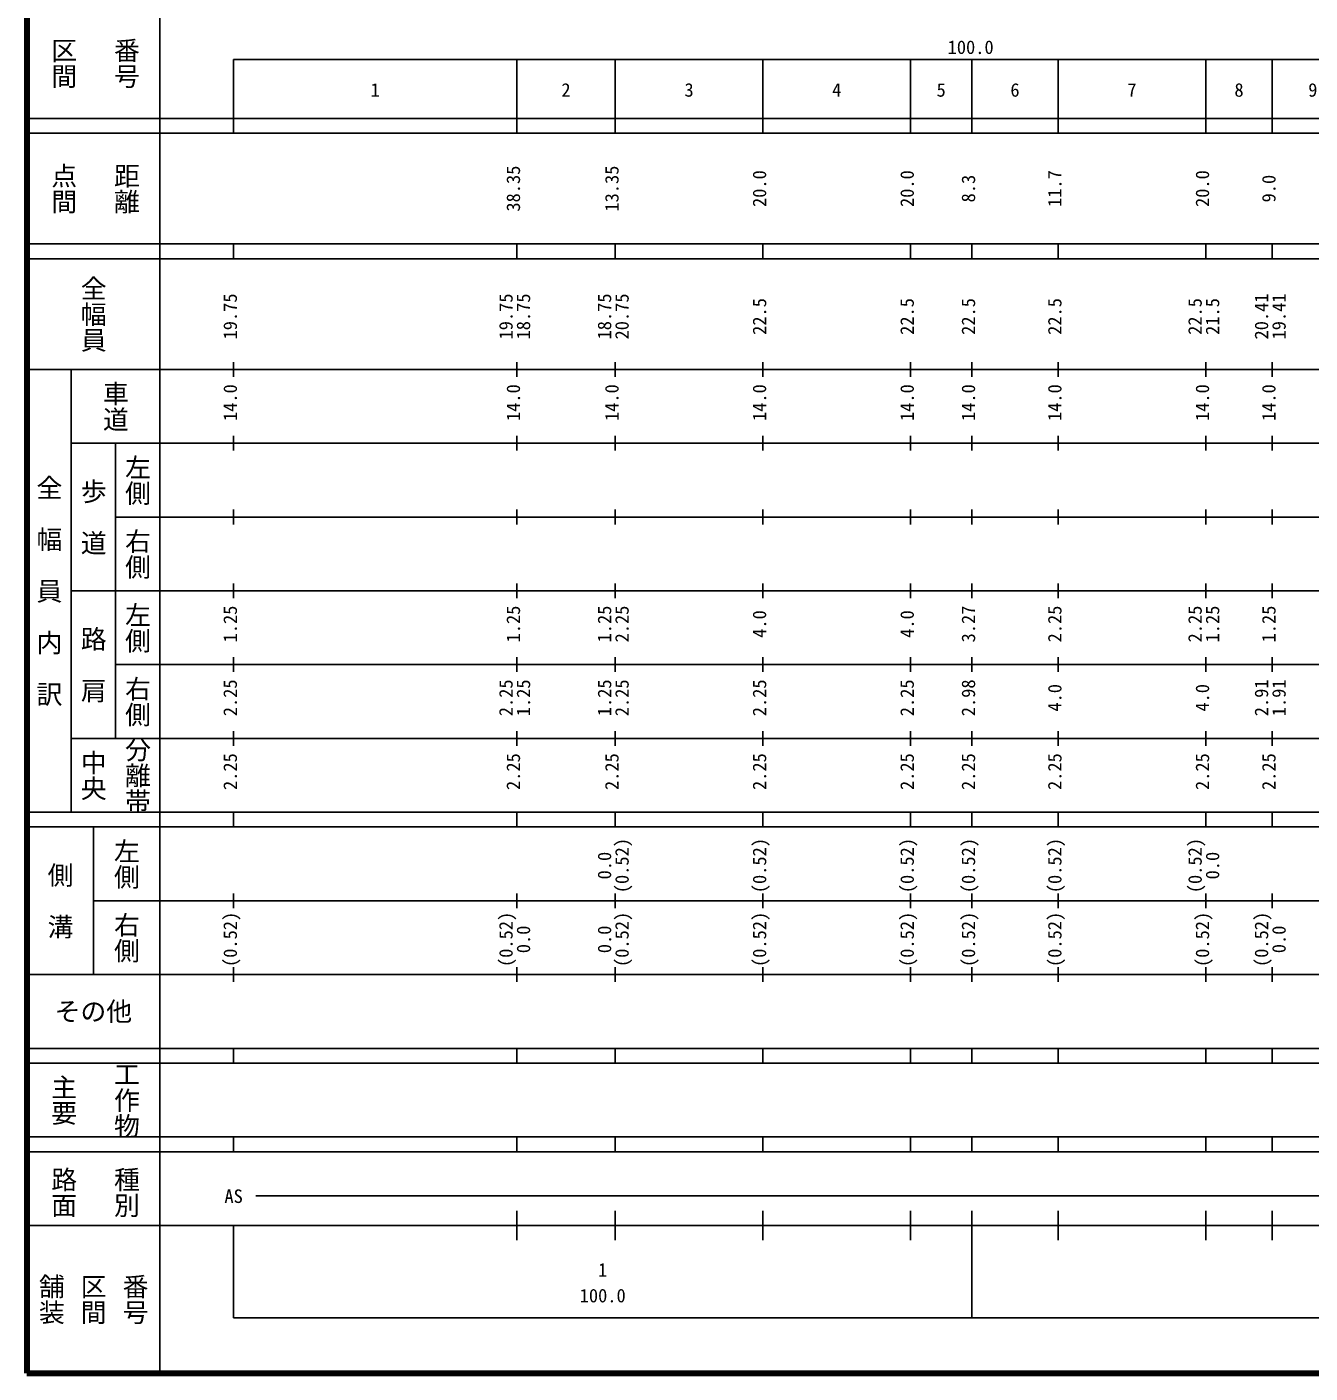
# Model space of a CAD drawing. Units: millimetres on the paper, enlarged 1000 times. Extents: x 40000 to 680000, y 20000 to 380000.
# Drawn here: x 40000 to 213826, y 20000 to 202409 of the extents above; entities that cross this region are included whole.
import ezdxf
from ezdxf.enums import TextEntityAlignment as Align

# ---------------------------------------------------------------- set-up
doc = ezdxf.new("R2010")
doc.units = ezdxf.units.MM
doc.header["$LTSCALE"] = 1000
doc.layers.add('M-TTL', color=2, linetype='Continuous', lineweight=140)
doc.layers.add('M-TTL-BAND', color=7, linetype='Continuous', lineweight=25)
doc.styles.add('@ＭＳ ゴシック', font='')
doc.styles.add('ＭＳ ゴシック', font='')
doc.styles.get('@ＭＳ ゴシック').set_extended_font_data('@MS Gothic')
doc.styles.get('ＭＳ ゴシック').set_extended_font_data('MS Gothic')

msp = doc.modelspace()

# ---------------------------------------------------------------- linework, layer by layer
at = {"layer": 'M-TTL'}
for p, q in [((40000, 380000), (40000, 20000)), ((40000, 20000), (680000, 20000))]:
    msp.add_line(p, q, dxfattribs=at)
at = {"layer": 'M-TTL-BAND'}
for p, q in [((58000, 370000), (58000, 20000)), ((68000, 198000), (579000, 198000)), ((68000, 198000), (68000, 188000)), ((106350, 188000), (106350, 198000)), ((119700, 188000), (119700, 198000)), ((139700, 188000), (139700, 198000)), ((159700, 188000), (159700, 198000)), ((168000, 188000), (168000, 198000)), ((179700, 188000), (179700, 198000)), ((199700, 188000), (199700, 198000)), ((208700, 188000), (208700, 198000)), ((40000, 190000), (579000, 190000)), ((40000, 188000), (579000, 188000)), ((40000, 173000), (579000, 173000)), ((68000, 171000), (68000, 173000)), ((106350, 171000), (106350, 173000)), ((119700, 171000), (119700, 173000)), ((139700, 171000), (139700, 173000)), ((159700, 171000), (159700, 173000)), ((168000, 171000), (168000, 173000)), ((179700, 171000), (179700, 173000)), ((199700, 171000), (199700, 173000)), ((208700, 171000), (208700, 173000)), ((40000, 171000), (579000, 171000)), ((68000, 155000), (68000, 157000)), ((106350, 155000), (106350, 157000)), ((119700, 155000), (119700, 157000)), ((139700, 155000), (139700, 157000)), ((159700, 155000), (159700, 157000)), ((168000, 155000), (168000, 157000)), ((179700, 155000), (179700, 157000)), ((199700, 155000), (199700, 157000)), ((208700, 155000), (208700, 157000)), ((40000, 156000), (579000, 156000)), ((46000, 96000), (46000, 156000)), ((46000, 146000), (579000, 146000)), ((52000, 146000), (52000, 106000)), ((68000, 145000), (68000, 147000)), ((106350, 145000), (106350, 147000)), ((119700, 145000), (119700, 147000)), ((139700, 145000), (139700, 147000)), ((159700, 145000), (159700, 147000)), ((168000, 145000), (168000, 147000)), ((179700, 145000), (179700, 147000)), ((199700, 145000), (199700, 147000)), ((208700, 145000), (208700, 147000)), ((68000, 135000), (68000, 137000)), ((106350, 135000), (106350, 137000)), ((119700, 135000), (119700, 137000)), ((139700, 135000), (139700, 137000)), ((159700, 135000), (159700, 137000)), ((168000, 135000), (168000, 137000)), ((179700, 135000), (179700, 137000)), ((199700, 135000), (199700, 137000)), ((208700, 135000), (208700, 137000)), ((52000, 136000), (579000, 136000)), ((46000, 126000), (579000, 126000)), ((68000, 125000), (68000, 127000)), ((106350, 125000), (106350, 127000)), ((119700, 125000), (119700, 127000)), ((139700, 125000), (139700, 127000)), ((159700, 125000), (159700, 127000)), ((168000, 125000), (168000, 127000)), ((179700, 125000), (179700, 127000)), ((199700, 125000), (199700, 127000)), ((208700, 125000), (208700, 127000)), ((68000, 115000), (68000, 117000)), ((106350, 115000), (106350, 117000)), ((119700, 115000), (119700, 117000)), ((139700, 115000), (139700, 117000)), ((159700, 115000), (159700, 117000)), ((168000, 115000), (168000, 117000)), ((179700, 115000), (179700, 117000)), ((199700, 115000), (199700, 117000)), ((208700, 115000), (208700, 117000)), ((52000, 116000), (579000, 116000)), ((46000, 106000), (579000, 106000)), ((68000, 105000), (68000, 107000)), ((106350, 105000), (106350, 107000)), ((119700, 105000), (119700, 107000)), ((139700, 105000), (139700, 107000)), ((159700, 105000), (159700, 107000)), ((168000, 105000), (168000, 107000)), ((179700, 105000), (179700, 107000)), ((199700, 105000), (199700, 107000)), ((208700, 105000), (208700, 107000)), ((40000, 96000), (579000, 96000)), ((68000, 94000), (68000, 96000)), ((106350, 94000), (106350, 96000)), ((119700, 94000), (119700, 96000)), ((139700, 94000), (139700, 96000)), ((159700, 94000), (159700, 96000)), ((168000, 94000), (168000, 96000)), ((179700, 94000), (179700, 96000)), ((199700, 94000), (199700, 96000)), ((208700, 94000), (208700, 96000)), ((40000, 94000), (579000, 94000)), ((49000, 94000), (49000, 74000)), ((49000, 84000), (579000, 84000)), ((68000, 83000), (68000, 85000)), ((106350, 83000), (106350, 85000)), ((119700, 83000), (119700, 85000)), ((139700, 83000), (139700, 85000)), ((159700, 83000), (159700, 85000)), ((168000, 83000), (168000, 85000)), ((179700, 83000), (179700, 85000)), ((199700, 83000), (199700, 85000)), ((208700, 83000), (208700, 85000)), ((68000, 73000), (68000, 75000)), ((106350, 73000), (106350, 75000)), ((119700, 73000), (119700, 75000)), ((139700, 73000), (139700, 75000)), ((159700, 73000), (159700, 75000)), ((168000, 73000), (168000, 75000)), ((179700, 73000), (179700, 75000)), ((199700, 73000), (199700, 75000)), ((208700, 73000), (208700, 75000)), ((40000, 74000), (579000, 74000)), ((40000, 64000), (579000, 64000)), ((68000, 62000), (68000, 64000)), ((106350, 62000), (106350, 64000)), ((119700, 62000), (119700, 64000)), ((139700, 62000), (139700, 64000)), ((159700, 62000), (159700, 64000)), ((168000, 62000), (168000, 64000)), ((179700, 62000), (179700, 64000)), ((199700, 62000), (199700, 64000)), ((208700, 62000), (208700, 64000)), ((40000, 62000), (579000, 62000)), ((40000, 52000), (579000, 52000)), ((68000, 50000), (68000, 52000)), ((106350, 50000), (106350, 52000)), ((119700, 50000), (119700, 52000)), ((139700, 50000), (139700, 52000)), ((159700, 50000), (159700, 52000)), ((168000, 50000), (168000, 52000)), ((179700, 50000), (179700, 52000)), ((199700, 50000), (199700, 52000)), ((208700, 50000), (208700, 52000)), ((40000, 50000), (579000, 50000)), ((71000, 44000), (565000, 44000)), ((106350, 38000), (106350, 42000)), ((119700, 38000), (119700, 42000)), ((139700, 38000), (139700, 42000)), ((159700, 38000), (159700, 42000)), ((168000, 27500), (168000, 42000)), ((179700, 38000), (179700, 42000)), ((199700, 38000), (199700, 42000)), ((208700, 38000), (208700, 42000)), ((40000, 40000), (579000, 40000)), ((68000, 40000), (68000, 27500)), ((68000, 27500), (579000, 27500))]:
    msp.add_line(p, q, dxfattribs=at)

# ---------------------------------------------------------------- texts
at = {"layer": 'M-TTL-BAND', "style": '@ＭＳ ゴシック'}
for s, p in [('番号', (53500, 197500)), ('区間', (45000, 197500)), ('点間', (45000, 180500)), ('距離', (53500, 180500)), ('全幅員', (49000, 163500)), ('車道', (52000, 151000)), ('左側', (55000, 141000)), ('全\u3000幅\u3000員\u3000内\u3000訳', (43000, 126000)), ('歩\u3000道', (49000, 136000)), ('右側', (55000, 131000)), ('左側', (55000, 121000)), ('路\u3000肩', (49000, 116000)), ('右側', (55000, 111000)), ('分離帯', (55000, 101000)), ('中央', (49000, 101000)), ('左側', (53500, 89000)), ('側\u3000溝', (44500, 84000)), ('右側', (53500, 79000)), ('主要', (45000, 57000)), ('工作物', (53500, 57000)), ('路面', (45000, 44500)), ('種別', (53500, 44500)), ('舗装', (43333, 30000)), ('区間', (49000, 30000)), ('番号', (54667, 30000))]:
    msp.add_text(s, height=2566, rotation=270, dxfattribs=at).set_placement(p, align=Align.MIDDLE_CENTER)
at = {"layer": 'M-TTL-BAND', "style": 'ＭＳ ゴシック'}
for s, p in [('100.0', (167844, 198195)), ('1', (87175, 192405)), ('2', (113025, 192405)), ('3', (129700, 192405)), ('4', (149700, 192405)), ('5', (163850, 192405)), ('6', (173850, 192405)), ('7', (189700, 192405)), ('8', (204200, 192405)), ('9', (214200, 192405)), ('AS', (68000, 42500)), ('1', (118000, 32523)), ('100.0', (118000, 29033))]:
    msp.add_text(s, height=1833, dxfattribs=at).set_placement(p, align=Align.BOTTOM_CENTER)
for s, p in [('38.35', (107350, 180500)), ('13.35', (120700, 180500)), ('20.0', (140700, 180500)), ('20.0', (160700, 180500)), ('11.7', (180700, 180500)), ('20.0', (200700, 180500)), ('8.3', (169000, 180500)), ('9.0', (209700, 180500)), ('19.75', (69000, 163174)), ('19.75', (106350, 163174)), ('18.75', (108720, 163174)), ('18.75', (119700, 163174)), ('20.75', (122070, 163174)), ('20.41', (208700, 163174)), ('19.41', (211070, 163174)), ('22.5', (140700, 163174)), ('22.5', (160700, 163174)), ('22.5', (169000, 163174)), ('22.5', (180700, 163174)), ('22.5', (199700, 163174)), ('21.5', (202070, 163174)), ('14.0', (69000, 151500)), ('14.0', (107350, 151500)), ('14.0', (120700, 151500)), ('14.0', (140700, 151500)), ('14.0', (160700, 151500)), ('14.0', (169000, 151500)), ('14.0', (180700, 151500)), ('14.0', (200700, 151500)), ('14.0', (209700, 151500)), ('1.25', (69000, 121500)), ('1.25', (107350, 121500)), ('1.25', (119700, 121500)), ('2.25', (122070, 121500)), ('4.0', (140700, 121500)), ('4.0', (160700, 121500)), ('3.27', (169000, 121500)), ('2.25', (180700, 121500)), ('2.25', (199700, 121500)), ('1.25', (202070, 121500)), ('1.25', (209700, 121500)), ('2.25', (69000, 111500)), ('2.25', (106350, 111500)), ('1.25', (108720, 111500)), ('1.25', (119700, 111500)), ('2.25', (122070, 111500)), ('2.25', (140700, 111500)), ('2.25', (160700, 111500)), ('2.98', (169000, 111500)), ('4.0', (180700, 111500)), ('4.0', (200700, 111500)), ('2.91', (208700, 111500)), ('1.91', (211070, 111500)), ('2.25', (69000, 101500)), ('2.25', (107350, 101500)), ('2.25', (120700, 101500)), ('2.25', (140700, 101500)), ('2.25', (160700, 101500)), ('2.25', (169000, 101500)), ('2.25', (180700, 101500)), ('2.25', (200700, 101500)), ('2.25', (209700, 101500)), ('(0.52)', (122070, 88764)), ('(0.52)', (140700, 88764)), ('(0.52)', (160700, 88764)), ('(0.52)', (169000, 88764)), ('(0.52)', (180700, 88764)), ('(0.52)', (199700, 88764)), ('0.0', (119700, 88764)), ('0.0', (202070, 88764)), ('(0.52)', (69000, 78764)), ('(0.52)', (106350, 78764)), ('(0.52)', (122070, 78764)), ('(0.52)', (140700, 78764)), ('(0.52)', (160700, 78764)), ('(0.52)', (169000, 78764)), ('(0.52)', (180700, 78764)), ('(0.52)', (200700, 78764)), ('(0.52)', (208700, 78764)), ('0.0', (108720, 78764)), ('0.0', (119700, 78764)), ('0.0', (211070, 78764))]:
    msp.add_text(s, height=1833, rotation=90, dxfattribs=at).set_placement(p, align=Align.BOTTOM_CENTER)
msp.add_text('その他', height=2566, dxfattribs=at).set_placement((49000, 69000), align=Align.MIDDLE_CENTER)

doc.saveas('drawing.dxf')
